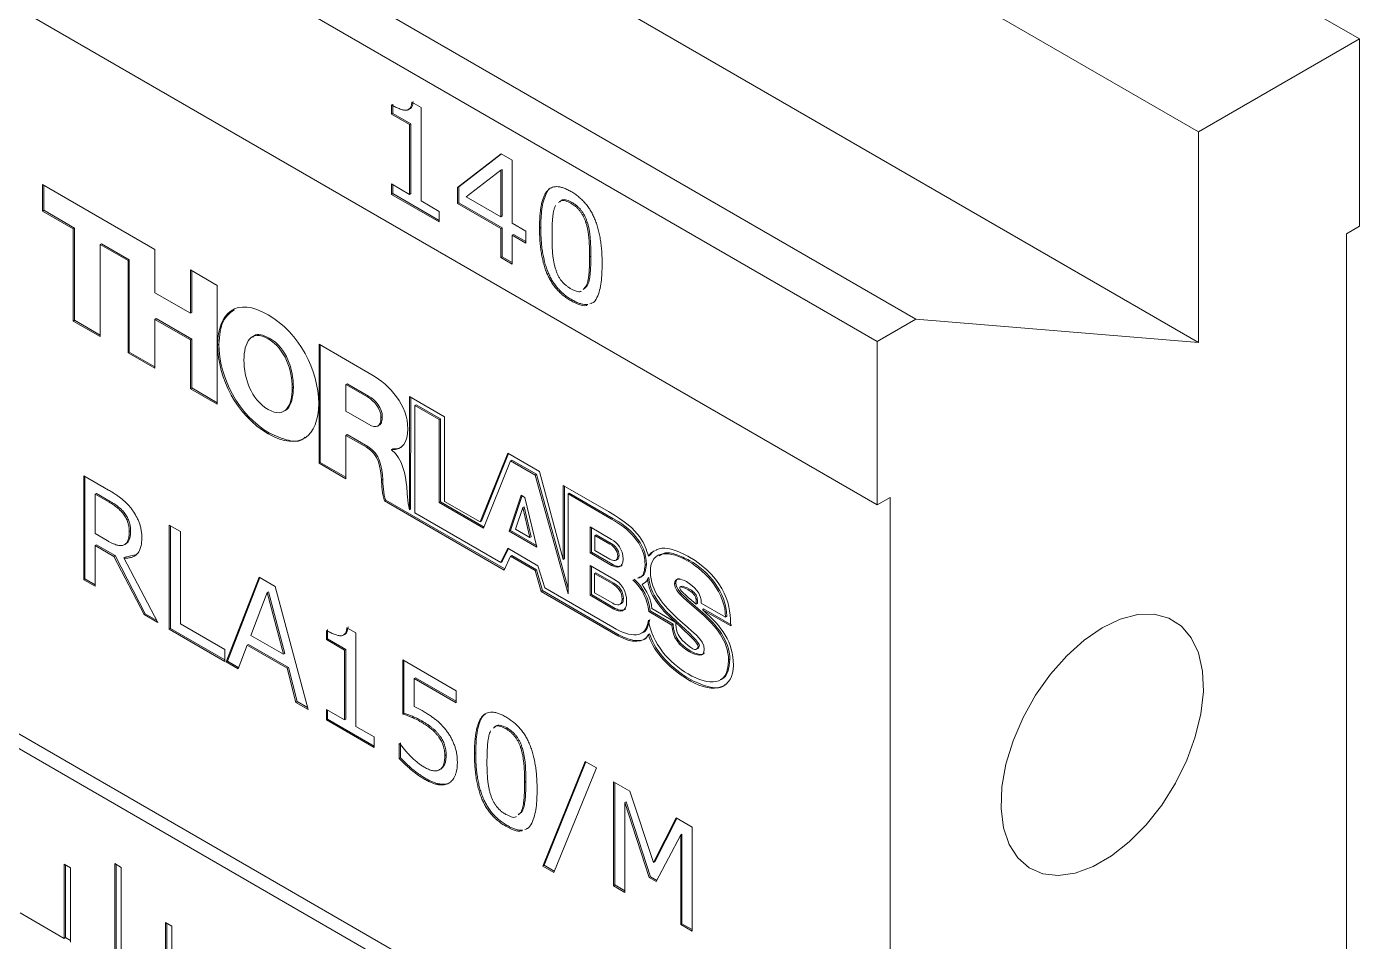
# Model space of a CAD drawing. Header units: millimetres. Extents: x 2 to 278, y 1 to 215.
# Drawn here: x 256.51 to 268.92, y 157.04 to 165.55 of the extents above; entities that cross this region are included whole.
import ezdxf

# ---------------------------------------------------------------- set-up
doc = ezdxf.new("R2010")
doc.units = ezdxf.units.MM

msp = doc.modelspace()

# ---------------------------------------------------------------- linework, layer by layer
at = {"color": 7, "linetype": 'Continuous', "lineweight": 0}
for p, q in [((198.208, 206.26), (268.919, 165.44)), ((196.711, 205.396), (267.422, 164.576)), ((194.077, 203.654), (264.788, 162.834)), ((193.718, 203.447), (264.429, 162.626)), ((196.711, 203.437), (267.422, 162.616)), ((193.718, 201.926), (264.429, 161.105)), ((193.718, 195.04), (264.429, 154.22)), ((193.838, 195.109), (264.548, 154.289)), ((267.422, 164.576), (268.919, 165.44)), ((268.919, 165.44), (268.919, 163.697)), ((259.916, 164.748), (259.916, 164.834)), ((260.094, 164.852), (260.18, 164.803)), ((259.904, 164.741), (259.904, 164.827)), ((259.904, 164.741), (259.916, 164.748)), ((260.073, 164.643), (259.904, 164.741)), ((260.085, 164.65), (259.916, 164.748)), ((260.18, 164.803), (260.18, 163.933)), ((260.073, 164.643), (260.085, 164.65)), ((260.073, 163.994), (260.073, 164.643)), ((260.085, 164.001), (260.085, 164.65)), ((267.422, 162.616), (267.422, 164.576)), ((260.519, 164.058), (260.927, 164.371)), ((260.531, 164.065), (260.928, 164.37)), ((260.927, 164.371), (261.028, 164.313)), ((260.922, 164.218), (260.601, 163.971)), ((260.934, 164.224), (260.922, 164.218)), ((260.922, 163.786), (260.922, 164.218)), ((260.934, 163.793), (260.934, 164.224)), ((261.028, 164.313), (261.028, 163.725)), ((256.654, 164.087), (257.702, 163.482)), ((256.654, 163.839), (256.654, 164.087)), ((259.904, 164.092), (260.073, 163.994)), ((259.904, 163.994), (259.904, 164.092)), ((256.666, 163.846), (256.666, 164.08)), ((259.904, 163.994), (259.916, 164.001)), ((260.349, 163.737), (259.904, 163.994)), ((259.916, 164.001), (259.916, 164.085)), ((260.349, 163.751), (259.916, 164.001)), ((260.073, 163.994), (260.085, 164.001)), ((260.519, 164.058), (260.531, 164.065)), ((260.519, 163.908), (260.519, 164.058)), ((260.531, 163.915), (260.531, 164.065)), ((260.601, 163.971), (260.922, 163.786)), ((256.666, 163.846), (256.654, 163.839)), ((256.941, 163.673), (256.654, 163.839)), ((256.953, 163.68), (256.666, 163.846)), ((260.18, 163.933), (260.349, 163.835)), ((260.519, 163.908), (260.531, 163.915)), ((260.922, 163.676), (260.519, 163.908)), ((260.934, 163.682), (260.531, 163.915)), ((261.587, 163.918), (261.575, 163.911)), ((260.349, 163.835), (260.349, 163.737)), ((260.934, 163.793), (260.922, 163.786)), ((261.028, 163.725), (261.156, 163.651)), ((261.728, 163.736), (261.716, 163.729)), ((256.953, 163.68), (256.941, 163.673)), ((256.941, 162.815), (256.941, 163.673)), ((256.953, 162.822), (256.953, 163.68)), ((260.922, 163.676), (260.934, 163.682)), ((260.922, 163.406), (260.922, 163.676)), ((260.934, 163.413), (260.934, 163.682)), ((261.028, 163.614), (261.04, 163.621)), ((261.028, 163.614), (261.028, 163.345)), ((261.156, 163.541), (261.028, 163.614)), ((261.156, 163.555), (261.04, 163.621)), ((261.156, 163.651), (261.156, 163.541)), ((261.283, 163.681), (261.295, 163.688)), ((268.919, 163.697), (268.799, 163.628)), ((268.799, 163.628), (268.799, 156.743)), ((257.203, 163.535), (257.191, 163.528)), ((257.191, 163.528), (257.191, 162.67)), ((257.451, 163.378), (257.191, 163.528)), ((257.463, 163.385), (257.203, 163.535)), ((257.702, 163.482), (257.702, 163.079)), ((257.463, 163.385), (257.451, 163.378)), ((257.451, 162.52), (257.451, 163.378)), ((257.463, 162.527), (257.463, 163.385)), ((260.922, 163.406), (260.934, 163.413)), ((261.028, 163.345), (260.922, 163.406)), ((261.028, 163.359), (260.934, 163.413)), ((261.762, 163.42), (261.75, 163.413)), ((258.032, 163.291), (258.282, 163.146)), ((258.032, 162.888), (258.032, 163.291)), ((258.044, 162.895), (258.044, 163.284)), ((258.282, 163.146), (258.282, 162.04)), ((261.689, 163.11), (261.716, 163.136)), ((261.701, 163.117), (261.728, 163.143)), ((261.728, 163.143), (261.716, 163.136)), ((257.702, 163.079), (258.032, 162.888)), ((261.575, 163.005), (261.587, 163.012)), ((261.787, 162.989), (261.765, 162.981)), ((258.044, 162.895), (258.032, 162.888)), ((256.953, 162.822), (256.941, 162.815)), ((257.191, 162.67), (256.941, 162.815)), ((257.191, 162.684), (256.953, 162.822)), ((257.714, 162.838), (257.702, 162.831)), ((257.702, 162.831), (257.702, 162.375)), ((258.032, 162.64), (257.702, 162.831)), ((258.044, 162.647), (257.714, 162.838)), ((264.429, 162.626), (264.788, 162.834)), ((264.788, 162.834), (267.422, 162.616)), ((258.044, 162.647), (258.032, 162.64)), ((258.032, 162.185), (258.032, 162.64)), ((258.044, 162.192), (258.044, 162.647)), ((258.296, 162.6), (258.284, 162.594)), ((258.767, 162.657), (258.755, 162.65)), ((259.23, 162.599), (259.721, 162.316)), ((259.23, 161.493), (259.23, 162.599)), ((264.429, 161.105), (264.429, 162.626)), ((257.463, 162.527), (257.451, 162.52)), ((257.702, 162.375), (257.451, 162.52)), ((257.702, 162.389), (257.463, 162.527)), ((259.242, 161.5), (259.242, 162.592)), ((259.493, 162.232), (259.481, 162.225)), ((259.481, 162.225), (259.481, 161.975)), ((259.68, 162.11), (259.481, 162.225)), ((259.692, 162.117), (259.493, 162.232)), ((258.044, 162.192), (258.032, 162.185)), ((258.282, 162.04), (258.032, 162.185)), ((258.282, 162.054), (258.044, 162.192)), ((258.991, 162.199), (258.979, 162.192)), ((259.692, 162.117), (259.68, 162.11)), ((260.072, 162.113), (260.071, 161.059)), ((260.397, 161.925), (260.072, 162.113)), ((260.084, 162.106), (260.083, 161.066)), ((260.134, 162.036), (260.122, 162.029)), ((260.122, 161.031), (260.122, 162.029)), ((260.122, 162.029), (260.348, 161.899)), ((260.134, 162.036), (260.36, 161.906)), ((259.481, 161.975), (259.691, 161.854)), ((259.819, 161.924), (259.807, 161.917)), ((260.36, 161.906), (260.348, 161.899)), ((260.348, 161.899), (260.348, 161.127)), ((260.36, 161.906), (260.36, 161.134)), ((260.397, 161.137), (260.397, 161.925)), ((258.768, 161.773), (258.757, 161.766)), ((259.493, 161.758), (259.481, 161.751)), ((259.481, 161.751), (259.481, 161.348)), ((259.671, 161.642), (259.481, 161.751)), ((259.683, 161.648), (259.493, 161.758)), ((259.683, 161.648), (259.671, 161.642)), ((259.918, 161.627), (259.906, 161.62)), ((259.906, 161.62), (259.906, 161.617)), ((259.242, 161.5), (259.23, 161.493)), ((259.481, 161.348), (259.23, 161.493)), ((259.481, 161.362), (259.242, 161.5)), ((260.987, 161.585), (260.73, 160.945)), ((260.995, 161.581), (260.742, 160.952)), ((260.763, 160.887), (261.014, 161.514)), ((261.283, 161.414), (260.987, 161.585)), ((261.026, 161.521), (261.014, 161.514)), ((261.014, 161.514), (261.244, 161.382)), ((261.026, 161.521), (261.256, 161.389)), ((257.038, 161.376), (257.27, 161.242)), ((257.038, 160.408), (257.038, 161.376)), ((257.05, 160.415), (257.05, 161.369)), ((261.256, 161.389), (261.244, 161.382)), ((261.244, 161.382), (261.549, 160.275)), ((261.256, 161.389), (261.549, 160.325)), ((261.504, 160.597), (261.283, 161.414)), ((259.823, 161.341), (259.811, 161.334)), ((261.927, 161.042), (261.504, 161.286)), ((261.504, 161.286), (261.504, 160.597)), ((261.516, 161.28), (261.516, 160.604)), ((257.157, 161.211), (257.145, 161.204)), ((257.145, 161.204), (257.145, 160.837)), ((257.274, 161.129), (257.145, 161.204)), ((257.286, 161.136), (257.157, 161.211)), ((257.286, 161.136), (257.274, 161.129)), ((259.851, 161.148), (259.839, 161.142)), ((260.955, 160.497), (259.839, 161.142)), ((260.96, 160.508), (259.851, 161.148)), ((260.36, 161.134), (260.348, 161.127)), ((260.348, 161.127), (260.763, 160.887)), ((260.36, 161.134), (260.767, 160.898)), ((260.73, 160.945), (260.397, 161.137)), ((261.113, 161.194), (261, 160.86)), ((261.121, 161.19), (261.012, 160.867)), ((261.113, 161.194), (261.148, 161.174)), ((261.148, 161.174), (261.258, 160.711)), ((261.561, 161.213), (261.549, 161.206)), ((261.549, 160.275), (261.549, 161.206)), ((261.549, 161.206), (261.954, 160.972)), ((261.561, 161.213), (261.966, 160.979)), ((264.548, 161.174), (264.429, 161.105)), ((264.548, 154.289), (264.548, 161.174)), ((257.421, 161.024), (257.409, 161.017)), ((260.083, 161.066), (260.071, 161.059)), ((260.922, 160.569), (260.122, 161.031)), ((261.128, 161.08), (261.061, 160.878)), ((261.14, 161.087), (261.128, 161.08)), ((261.194, 160.802), (261.128, 161.08)), ((261.206, 160.808), (261.14, 161.087)), ((257.475, 160.864), (257.463, 160.857)), ((257.834, 160.916), (257.94, 160.855)), ((257.834, 159.948), (257.834, 160.916)), ((257.846, 159.955), (257.846, 160.909)), ((260.742, 160.952), (260.73, 160.945)), ((261.012, 160.867), (261, 160.86)), ((261.258, 160.711), (261, 160.86)), ((261.254, 160.727), (261.012, 160.867)), ((261.061, 160.878), (261.194, 160.802)), ((261.754, 160.899), (261.955, 160.783)), ((261.754, 160.657), (261.754, 160.899)), ((261.766, 160.664), (261.766, 160.892)), ((261.966, 160.979), (261.954, 160.972)), ((257.145, 160.837), (257.256, 160.772)), ((257.426, 160.739), (257.414, 160.732)), ((257.94, 160.855), (257.94, 159.997)), ((261.206, 160.808), (261.194, 160.802)), ((261.81, 160.827), (261.798, 160.82)), ((261.798, 160.82), (261.798, 160.681)), ((261.939, 160.74), (261.798, 160.82)), ((261.95, 160.746), (261.81, 160.827)), ((261.95, 160.746), (261.939, 160.74)), ((257.157, 160.733), (257.145, 160.726)), ((257.145, 160.726), (257.145, 160.347)), ((257.32, 160.625), (257.145, 160.726)), ((257.332, 160.632), (257.157, 160.733)), ((257.332, 160.632), (257.32, 160.625)), ((257.6, 160.083), (257.32, 160.625)), ((257.612, 160.09), (257.332, 160.632)), ((257.424, 160.617), (257.412, 160.611)), ((257.518, 160.64), (257.424, 160.617)), ((260.988, 160.7), (260.922, 160.569)), ((260.995, 160.696), (260.934, 160.576)), ((260.955, 160.497), (261.012, 160.627)), ((261.268, 160.538), (260.988, 160.7)), ((261.024, 160.634), (261.012, 160.627)), ((261.012, 160.627), (261.244, 160.493)), ((261.024, 160.634), (261.256, 160.5)), ((261.766, 160.664), (261.754, 160.657)), ((261.955, 160.541), (261.754, 160.657)), ((261.967, 160.548), (261.766, 160.664)), ((261.798, 160.681), (261.939, 160.6)), ((262.024, 160.634), (262.012, 160.627)), ((262.311, 160.635), (262.299, 160.628)), ((262.395, 160.639), (262.38, 160.63)), ((257.412, 160.611), (257.728, 160.01)), ((260.934, 160.576), (260.922, 160.569)), ((261.256, 160.5), (261.244, 160.493)), ((261.244, 160.493), (261.299, 160.299)), ((261.256, 160.5), (261.311, 160.306)), ((261.332, 160.331), (261.268, 160.538)), ((261.516, 160.604), (261.504, 160.597)), ((261.754, 160.541), (261.977, 160.413)), ((261.754, 160.541), (261.754, 160.263)), ((261.766, 160.535), (261.766, 160.27)), ((261.967, 160.548), (261.955, 160.541)), ((261.996, 160.59), (262.011, 160.598)), ((262.279, 160.549), (262.267, 160.542)), ((262.681, 160.587), (262.669, 160.58)), ((257.05, 160.415), (257.038, 160.408)), ((257.145, 160.347), (257.038, 160.408)), ((257.145, 160.36), (257.05, 160.415)), ((258.365, 159.642), (258.672, 160.433)), ((258.377, 159.649), (258.679, 160.428)), ((258.672, 160.433), (258.821, 160.346)), ((261.809, 160.472), (261.797, 160.465)), ((261.797, 160.465), (261.797, 160.286)), ((261.965, 160.368), (261.797, 160.465)), ((261.977, 160.375), (261.809, 160.472)), ((261.977, 160.375), (261.965, 160.368)), ((262.303, 160.427), (262.291, 160.42)), ((262.554, 160.375), (262.542, 160.368)), ((258.747, 160.288), (258.595, 159.889)), ((258.759, 160.295), (258.747, 160.288)), ((258.898, 159.714), (258.747, 160.288)), ((258.91, 159.721), (258.759, 160.295)), ((258.821, 160.346), (259.129, 159.201)), ((261.311, 160.306), (261.299, 160.299)), ((261.299, 160.299), (262.014, 159.886)), ((261.311, 160.306), (262.026, 159.893)), ((261.965, 159.966), (261.332, 160.331)), ((261.766, 160.27), (261.754, 160.263)), ((261.977, 160.134), (261.754, 160.263)), ((261.989, 160.141), (261.766, 160.27)), ((261.797, 160.286), (261.965, 160.189)), ((262.606, 160.348), (262.591, 160.34)), ((262.68, 160.321), (262.668, 160.314)), ((261.989, 160.141), (261.977, 160.134)), ((262.065, 160.234), (262.053, 160.227)), ((262.313, 160.118), (262.301, 160.111)), ((262.313, 160.118), (262.528, 159.993)), ((262.548, 160.014), (262.33, 160.14)), ((262.753, 160.229), (262.741, 160.222)), ((262.755, 160.186), (262.743, 160.179)), ((263.016, 160.059), (262.79, 160.189)), ((262.812, 160.136), (262.8, 160.129)), ((262.8, 160.129), (263.064, 159.978)), ((262.812, 160.136), (263.076, 159.985)), ((257.612, 160.09), (257.6, 160.083)), ((257.728, 160.01), (257.6, 160.083)), ((257.718, 160.029), (257.612, 160.09)), ((257.94, 159.997), (258.354, 159.759)), ((262.301, 160.111), (262.516, 159.986)), ((262.518, 160.059), (262.506, 160.053)), ((262.528, 159.993), (262.516, 159.986)), ((262.56, 160.021), (262.548, 160.014)), ((262.566, 160.016), (262.554, 160.009)), ((262.805, 160.099), (262.793, 160.092)), ((263.028, 160.066), (263.016, 160.059)), ((257.846, 159.955), (257.834, 159.948)), ((258.354, 159.648), (257.834, 159.948)), ((258.354, 159.662), (257.846, 159.955)), ((258.595, 159.889), (258.898, 159.714)), ((259.298, 159.851), (259.298, 159.936)), ((259.31, 159.857), (259.31, 159.943)), ((259.488, 159.961), (259.574, 159.912)), ((259.574, 159.912), (259.574, 159.042)), ((262.026, 159.893), (262.014, 159.886)), ((262.309, 159.905), (262.297, 159.898)), ((258.354, 159.759), (258.354, 159.648)), ((258.56, 159.799), (258.478, 159.577)), ((258.572, 159.806), (258.56, 159.799)), ((258.933, 159.584), (258.56, 159.799)), ((258.945, 159.591), (258.572, 159.806)), ((259.31, 159.857), (259.298, 159.851)), ((259.468, 159.753), (259.298, 159.851)), ((259.48, 159.759), (259.31, 159.857)), ((259.48, 159.759), (259.468, 159.753)), ((259.468, 159.103), (259.468, 159.753)), ((259.48, 159.11), (259.48, 159.759)), ((262.692, 159.744), (262.68, 159.737)), ((262.745, 159.761), (262.76, 159.769)), ((262.773, 159.793), (262.761, 159.786)), ((258.377, 159.649), (258.365, 159.642)), ((258.478, 159.577), (258.365, 159.642)), ((258.482, 159.588), (258.377, 159.649)), ((258.91, 159.721), (258.898, 159.714)), ((260.009, 159.661), (260.508, 159.373)), ((260.009, 159.158), (260.009, 159.661)), ((260.021, 159.165), (260.021, 159.654)), ((263.056, 159.667), (263.044, 159.66)), ((258.945, 159.591), (258.933, 159.584)), ((259.015, 159.266), (258.933, 159.584)), ((259.027, 159.273), (258.945, 159.591)), ((260.127, 159.496), (260.115, 159.489)), ((260.508, 159.276), (260.127, 159.496)), ((260.115, 159.489), (260.115, 159.227)), ((260.508, 159.263), (260.115, 159.489)), ((260.508, 159.373), (260.508, 159.263)), ((262.696, 159.475), (262.684, 159.468)), ((259.027, 159.273), (259.015, 159.266)), ((259.129, 159.201), (259.015, 159.266)), ((259.124, 159.218), (259.027, 159.273)), ((259.298, 159.201), (259.468, 159.103)), ((259.298, 159.103), (259.298, 159.201)), ((259.31, 159.11), (259.31, 159.194)), ((260.021, 159.165), (260.009, 159.158)), ((259.31, 159.11), (259.298, 159.103)), ((259.744, 158.846), (259.298, 159.103)), ((259.744, 158.86), (259.31, 159.11)), ((259.48, 159.11), (259.468, 159.103)), ((259.574, 159.042), (259.744, 158.944)), ((260.194, 159.09), (260.182, 159.083)), ((260.981, 159.028), (260.969, 159.021)), ((259.744, 158.944), (259.744, 158.846)), ((259.977, 158.883), (259.985, 158.878)), ((259.977, 158.744), (259.977, 158.883)), ((259.989, 158.751), (259.989, 158.89)), ((260.358, 158.95), (260.346, 158.943)), ((259.989, 158.751), (259.977, 158.744)), ((260.414, 158.777), (260.402, 158.77)), ((260.69, 158.797), (260.678, 158.79)), ((261.122, 158.845), (261.11, 158.838)), ((260.364, 158.646), (260.352, 158.64)), ((261.314, 157.743), (261.709, 158.716)), ((261.326, 157.75), (261.716, 158.712)), ((261.813, 158.656), (261.416, 157.684)), ((261.709, 158.716), (261.813, 158.656)), ((260.227, 158.556), (260.215, 158.55)), ((261.156, 158.529), (261.144, 158.522)), ((261.972, 158.528), (262.125, 158.439)), ((261.972, 157.56), (261.972, 158.528)), ((261.984, 157.567), (261.984, 158.521)), ((262.125, 158.439), (262.344, 157.776)), ((262.09, 158.34), (262.078, 158.333)), ((262.078, 158.333), (262.078, 157.498)), ((262.305, 157.637), (262.078, 158.333)), ((262.317, 157.644), (262.09, 158.34)), ((261.084, 158.219), (261.111, 158.245)), ((261.095, 158.226), (261.123, 158.252)), ((261.123, 158.252), (261.111, 158.245)), ((262.344, 157.776), (262.555, 158.191)), ((262.356, 157.783), (262.562, 158.187)), ((262.555, 158.191), (262.704, 158.105)), ((260.981, 158.121), (260.969, 158.114)), ((261.182, 158.099), (261.159, 158.09)), ((262.598, 158.033), (262.37, 157.6)), ((262.61, 158.04), (262.598, 158.033)), ((262.598, 157.198), (262.598, 158.033)), ((262.61, 157.205), (262.61, 158.04)), ((262.704, 158.105), (262.704, 157.137)), ((256.856, 157.761), (256.916, 157.727)), ((256.856, 157.07), (256.856, 157.761)), ((257.328, 157.766), (257.388, 157.731)), ((257.328, 156.798), (257.328, 157.766)), ((257.34, 156.805), (257.34, 157.759)), ((262.356, 157.783), (262.344, 157.776)), ((256.868, 157.077), (256.868, 157.754)), ((256.916, 157.036), (256.916, 157.727)), ((257.388, 156.763), (257.388, 157.731)), ((261.326, 157.75), (261.314, 157.743)), ((261.416, 157.684), (261.314, 157.743)), ((261.421, 157.696), (261.326, 157.75)), ((262.317, 157.644), (262.305, 157.637)), ((262.37, 157.6), (262.305, 157.637)), ((262.375, 157.61), (262.317, 157.644)), ((261.984, 157.567), (261.972, 157.56)), ((262.078, 157.498), (261.972, 157.56)), ((262.078, 157.512), (261.984, 157.567)), ((256.445, 157.308), (256.856, 157.07)), ((257.799, 157.217), (257.859, 157.183)), ((257.799, 156.526), (257.799, 157.217)), ((257.811, 156.533), (257.811, 157.21)), ((257.859, 156.491), (257.859, 157.183)), ((262.61, 157.205), (262.598, 157.198)), ((262.704, 157.137), (262.598, 157.198)), ((262.704, 157.151), (262.61, 157.205)), ((256.868, 157.077), (256.856, 157.07)), ((256.868, 157.077), (256.916, 157.049))]:
    msp.add_line(p, q, dxfattribs=at)
at = {"color": 7, "linetype": 'Continuous', "lineweight": 0, "flags": 128}
msp.add_lwpolyline([(266.524, 159.961), (266.356, 159.846), (266.193, 159.7), (266.041, 159.528), (265.904, 159.334), (265.787, 159.125), (265.694, 158.909), (265.627, 158.691), (265.59, 158.479), (265.582, 158.279), (265.605, 158.099), (265.657, 157.944), (265.737, 157.818), (265.843, 157.726), (265.97, 157.671), (266.115, 157.655), (266.273, 157.678), (266.44, 157.739), (266.609, 157.837), (266.775, 157.967), (266.933, 158.127), (267.078, 158.311), (267.206, 158.513), (267.311, 158.727), (267.391, 158.945), (267.443, 159.16), (267.466, 159.367), (267.458, 159.558), (267.421, 159.726), (267.354, 159.867), (267.261, 159.976), (267.144, 160.05), (267.008, 160.086), (266.855, 160.083), (266.692, 160.04), (266.524, 159.961)], dxfattribs=at)
at = {"color": 7, "linetype": 'Continuous', "lineweight": 0}
for points, knots in [([(260.038, 164.777), (260.042, 164.777), (260.049, 164.778), (260.06, 164.781), (260.069, 164.787), (260.077, 164.794), (260.084, 164.805), (260.089, 164.818), (260.092, 164.833), (260.093, 164.846), (260.094, 164.852)], [0, 0, 0, 0, 0.122569, 0.240706, 0.354017, 0.468353, 0.585293, 0.709986, 0.849029, 1, 1, 1, 1]), ([(260.065, 164.788), (260.068, 164.788), (260.081, 164.791), (260.1, 164.811), (260.104, 164.841), (260.106, 164.859)], [0, 0, 0, 0, 0.139714, 0.474705, 1, 1, 1, 1]), ([(259.904, 164.827), (259.916, 164.821), (259.94, 164.807), (259.971, 164.794), (259.995, 164.785), (260.012, 164.779), (260.026, 164.777), (260.034, 164.777), (260.038, 164.777)], [0, 0, 0, 0, 0.262083, 0.542825, 0.680749, 0.801602, 0.907794, 1, 1, 1, 1]), ([(261.283, 163.681), (261.283, 163.702), (261.284, 163.742), (261.287, 163.799), (261.292, 163.851), (261.3, 163.897), (261.31, 163.937), (261.322, 163.972), (261.336, 164.001), (261.353, 164.025), (261.372, 164.044), (261.393, 164.057), (261.418, 164.064), (261.444, 164.067), (261.473, 164.064), (261.505, 164.055), (261.539, 164.041), (261.563, 164.028), (261.575, 164.022)], [0, 0, 0, 0, 0.090625, 0.17535, 0.254088, 0.327393, 0.395789, 0.459102, 0.517906, 0.573174, 0.625499, 0.676328, 0.726617, 0.777206, 0.828961, 0.882801, 0.939626, 1, 1, 1, 1]), ([(261.295, 163.688), (261.296, 163.746), (261.299, 163.86), (261.332, 163.98), (261.366, 164.043), (261.386, 164.051), (261.387, 164.051)], [0, 0, 0, 0, 0.396443, 0.791858, 0.989729, 1, 1, 1, 1]), ([(261.575, 164.022), (261.587, 164.014), (261.611, 164), (261.645, 163.974), (261.677, 163.946), (261.706, 163.915), (261.733, 163.882), (261.757, 163.846), (261.779, 163.808), (261.797, 163.767), (261.814, 163.724), (261.828, 163.677), (261.84, 163.629), (261.85, 163.577), (261.857, 163.523), (261.863, 163.466), (261.866, 163.406), (261.866, 163.366), (261.867, 163.345)], [0, 0, 0, 0, 0.061032, 0.118504, 0.173116, 0.225322, 0.276001, 0.32667, 0.377985, 0.430681, 0.486391, 0.54544, 0.608778, 0.67676, 0.749332, 0.827388, 0.910869, 1, 1, 1, 1]), ([(261.433, 163.891), (261.43, 163.884), (261.423, 163.87), (261.416, 163.844), (261.41, 163.814), (261.406, 163.779), (261.403, 163.742), (261.401, 163.701), (261.4, 163.658), (261.4, 163.629), (261.4, 163.614)], [0, 0, 0, 0, 0.092932, 0.195517, 0.308519, 0.432509, 0.565434, 0.704477, 0.849094, 1, 1, 1, 1]), ([(261.575, 163.911), (261.558, 163.92), (261.525, 163.936), (261.482, 163.942), (261.467, 163.924), (261.461, 163.917)], [0, 0, 0, 0, 0.378927, 0.756845, 1, 1, 1, 1]), ([(261.587, 163.918), (261.57, 163.927), (261.537, 163.943), (261.494, 163.949), (261.479, 163.931), (261.473, 163.924)], [0, 0, 0, 0, 0.378927, 0.756845, 1, 1, 1, 1]), ([(261.716, 163.729), (261.712, 163.739), (261.706, 163.758), (261.693, 163.786), (261.678, 163.812), (261.662, 163.836), (261.644, 163.858), (261.623, 163.878), (261.6, 163.896), (261.583, 163.906), (261.575, 163.911)], [0, 0, 0, 0, 0.130246, 0.252579, 0.370446, 0.485239, 0.600835, 0.723405, 0.855628, 1, 1, 1, 1]), ([(261.728, 163.736), (261.724, 163.746), (261.718, 163.765), (261.705, 163.793), (261.69, 163.819), (261.674, 163.843), (261.656, 163.865), (261.635, 163.885), (261.612, 163.903), (261.595, 163.913), (261.587, 163.918)], [0, 0, 0, 0, 0.130246, 0.252579, 0.370446, 0.485239, 0.600835, 0.723405, 0.855628, 1, 1, 1, 1]), ([(261.75, 163.413), (261.75, 163.429), (261.75, 163.46), (261.748, 163.505), (261.746, 163.548), (261.743, 163.588), (261.739, 163.626), (261.733, 163.662), (261.726, 163.696), (261.719, 163.718), (261.716, 163.729)], [0, 0, 0, 0, 0.1596511, 0.3085656, 0.4461934, 0.5739691, 0.6921584, 0.8020565, 0.9040987, 1, 1, 1, 1]), ([(261.762, 163.42), (261.762, 163.436), (261.761, 163.467), (261.76, 163.512), (261.758, 163.555), (261.755, 163.595), (261.751, 163.633), (261.745, 163.669), (261.738, 163.703), (261.731, 163.725), (261.728, 163.736)], [0, 0, 0, 0, 0.1596511, 0.3085656, 0.4461934, 0.5739691, 0.6921584, 0.8020565, 0.9040987, 1, 1, 1, 1]), ([(261.575, 163.005), (261.563, 163.012), (261.539, 163.027), (261.504, 163.053), (261.473, 163.08), (261.443, 163.111), (261.417, 163.144), (261.393, 163.18), (261.371, 163.218), (261.352, 163.258), (261.336, 163.301), (261.321, 163.347), (261.31, 163.396), (261.3, 163.447), (261.292, 163.502), (261.287, 163.559), (261.284, 163.62), (261.283, 163.66), (261.283, 163.681)], [0, 0, 0, 0, 0.060973, 0.118388, 0.172874, 0.22467, 0.275401, 0.32568, 0.376549, 0.428972, 0.484148, 0.542887, 0.606162, 0.674011, 0.747103, 0.82563, 0.909854, 1, 1, 1, 1]), ([(261.587, 163.012), (261.574, 163.019), (261.551, 163.034), (261.516, 163.059), (261.485, 163.087), (261.455, 163.118), (261.429, 163.151), (261.404, 163.187), (261.383, 163.225), (261.364, 163.265), (261.348, 163.308), (261.333, 163.354), (261.322, 163.403), (261.312, 163.454), (261.304, 163.509), (261.299, 163.566), (261.296, 163.626), (261.295, 163.667), (261.295, 163.688)], [0, 0, 0, 0, 0.060973, 0.118388, 0.172874, 0.22467, 0.275401, 0.32568, 0.376549, 0.428972, 0.484148, 0.542887, 0.606162, 0.674011, 0.747103, 0.82563, 0.909854, 1, 1, 1, 1]), ([(261.4, 163.614), (261.4, 163.597), (261.4, 163.566), (261.401, 163.521), (261.403, 163.479), (261.405, 163.441), (261.409, 163.405), (261.415, 163.37), (261.422, 163.336), (261.429, 163.313), (261.432, 163.302)], [0, 0, 0, 0, 0.164101, 0.31475, 0.45075, 0.57345, 0.686482, 0.794892, 0.899373, 1, 1, 1, 1]), ([(261.716, 163.136), (261.719, 163.143), (261.726, 163.158), (261.733, 163.184), (261.739, 163.213), (261.743, 163.246), (261.746, 163.282), (261.748, 163.322), (261.75, 163.366), (261.75, 163.397), (261.75, 163.413)], [0, 0, 0, 0, 0.097892, 0.201849, 0.31108, 0.427473, 0.552815, 0.689917, 0.838949, 1, 1, 1, 1]), ([(261.728, 163.143), (261.731, 163.15), (261.738, 163.165), (261.745, 163.191), (261.751, 163.22), (261.755, 163.253), (261.758, 163.289), (261.76, 163.329), (261.761, 163.373), (261.762, 163.404), (261.762, 163.42)], [0, 0, 0, 0, 0.097892, 0.201849, 0.31108, 0.427473, 0.552815, 0.689917, 0.838949, 1, 1, 1, 1]), ([(261.867, 163.345), (261.865, 163.288), (261.863, 163.174), (261.832, 163.05), (261.79, 162.985), (261.761, 162.977), (261.753, 162.974)], [0, 0, 0, 0, 0.369511, 0.738082, 0.922494, 1, 1, 1, 1]), ([(261.432, 163.302), (261.435, 163.292), (261.442, 163.273), (261.454, 163.244), (261.468, 163.218), (261.484, 163.193), (261.503, 163.171), (261.525, 163.15), (261.549, 163.131), (261.566, 163.121), (261.575, 163.115)], [0, 0, 0, 0, 0.127933, 0.248979, 0.364498, 0.478623, 0.594752, 0.717986, 0.852152, 1, 1, 1, 1]), ([(261.575, 163.115), (261.591, 163.107), (261.623, 163.092), (261.66, 163.082), (261.671, 163.093), (261.672, 163.094)], [0, 0, 0, 0, 0.48201, 0.962763, 1, 1, 1, 1]), ([(261.728, 162.964), (261.725, 162.963), (261.685, 162.946), (261.628, 162.977), (261.575, 163.005)], [0, 0, 0, 0, 0.06744, 1, 1, 1, 1]), ([(261.732, 162.968), (261.727, 162.968), (261.713, 162.967), (261.688, 162.97), (261.656, 162.979), (261.622, 162.992), (261.599, 163.005), (261.587, 163.012)], [0.75, 0.75, 0.75, 0.75, 0.7778855, 0.8296186, 0.8834366, 0.9399256, 1, 1, 1, 1]), ([(258.296, 162.6), (258.303, 162.68), (258.316, 162.824), (258.4, 162.889), (258.438, 162.919)], [0, 0, 0, 0, 0.5536317, 1, 1, 1, 1]), ([(258.767, 162.657), (258.74, 162.67), (258.689, 162.693), (258.635, 162.69), (258.617, 162.671), (258.613, 162.666)], [0, 0, 0, 0, 0.467551, 0.879855, 1, 1, 1, 1]), ([(258.902, 161.978), (258.904, 161.978), (258.927, 161.981), (258.956, 162.022), (258.986, 162.096), (258.989, 162.164), (258.991, 162.199)], [0, 0, 0, 0, 0.030103, 0.3038, 0.643479, 1, 1, 1, 1]), ([(259.778, 161.842), (259.784, 161.844), (259.801, 161.849), (259.816, 161.878), (259.818, 161.908), (259.819, 161.924)], [0, 0, 0, 0, 0.223063, 0.582366, 1, 1, 1, 1]), ([(259.098, 161.735), (259.093, 161.729), (259.058, 161.69), (258.939, 161.695), (258.827, 161.746), (258.768, 161.773)], [0, 0, 0, 0, 0.074248, 0.510534, 1, 1, 1, 1]), ([(260.005, 161.649), (259.996, 161.643), (259.973, 161.624), (259.939, 161.626), (259.918, 161.627)], [0, 0, 0, 0, 0.36767, 1, 1, 1, 1]), ([(257.27, 161.242), (257.282, 161.235), (257.305, 161.222), (257.337, 161.201), (257.367, 161.18), (257.394, 161.16), (257.419, 161.138), (257.442, 161.116), (257.464, 161.092), (257.477, 161.074), (257.484, 161.066)], [0, 0, 0, 0, 0.161062, 0.308905, 0.442364, 0.563214, 0.676045, 0.785679, 0.893472, 1, 1, 1, 1]), ([(257.409, 161.017), (257.405, 161.023), (257.396, 161.034), (257.382, 161.049), (257.368, 161.064), (257.352, 161.078), (257.334, 161.091), (257.316, 161.104), (257.295, 161.117), (257.282, 161.125), (257.274, 161.129)], [0, 0, 0, 0, 0.105424, 0.212675, 0.325637, 0.443067, 0.566952, 0.701804, 0.84571, 1, 1, 1, 1]), ([(257.421, 161.024), (257.417, 161.03), (257.408, 161.041), (257.394, 161.056), (257.38, 161.071), (257.363, 161.084), (257.346, 161.098), (257.328, 161.111), (257.307, 161.124), (257.294, 161.132), (257.286, 161.136)], [0, 0, 0, 0, 0.105424, 0.212675, 0.325637, 0.443067, 0.566952, 0.701804, 0.84571, 1, 1, 1, 1]), ([(257.463, 160.857), (257.463, 160.864), (257.462, 160.878), (257.46, 160.898), (257.456, 160.919), (257.451, 160.939), (257.443, 160.959), (257.434, 160.979), (257.422, 160.999), (257.413, 161.011), (257.409, 161.017)], [0, 0, 0, 0, 0.135675, 0.264775, 0.388812, 0.508973, 0.626827, 0.746498, 0.870357, 1, 1, 1, 1]), ([(257.475, 160.864), (257.475, 160.871), (257.474, 160.885), (257.472, 160.905), (257.468, 160.926), (257.463, 160.946), (257.455, 160.966), (257.446, 160.986), (257.434, 161.006), (257.425, 161.018), (257.421, 161.024)], [0, 0, 0, 0, 0.135675, 0.264775, 0.388812, 0.508973, 0.626827, 0.746498, 0.870357, 1, 1, 1, 1]), ([(257.484, 161.066), (257.491, 161.056), (257.506, 161.036), (257.524, 161.005), (257.541, 160.974), (257.555, 160.941), (257.566, 160.907), (257.574, 160.872), (257.579, 160.835), (257.579, 160.81), (257.58, 160.798)], [0, 0, 0, 0, 0.1204675, 0.237916, 0.3534534, 0.4689708, 0.5878323, 0.7148038, 0.8513687, 1, 1, 1, 1]), ([(257.426, 160.739), (257.43, 160.741), (257.438, 160.746), (257.448, 160.756), (257.456, 160.767), (257.463, 160.781), (257.468, 160.797), (257.472, 160.816), (257.474, 160.839), (257.475, 160.856), (257.475, 160.864)], [0, 0, 0, 0, 0.117026, 0.229435, 0.342731, 0.454797, 0.572692, 0.702252, 0.844657, 1, 1, 1, 1]), ([(257.256, 160.772), (257.265, 160.767), (257.281, 160.758), (257.305, 160.746), (257.327, 160.737), (257.347, 160.73), (257.366, 160.726), (257.384, 160.724), (257.4, 160.726), (257.409, 160.73), (257.414, 160.732)], [0, 0, 0, 0, 0.151346, 0.293098, 0.424835, 0.548951, 0.66564, 0.778996, 0.88958, 1, 1, 1, 1]), ([(257.58, 160.798), (257.579, 160.789), (257.579, 160.772), (257.577, 160.749), (257.574, 160.727), (257.569, 160.707), (257.562, 160.689), (257.555, 160.673), (257.546, 160.659), (257.535, 160.647), (257.523, 160.636), (257.511, 160.627), (257.497, 160.62), (257.482, 160.615), (257.466, 160.611), (257.449, 160.609), (257.431, 160.609), (257.418, 160.61), (257.412, 160.611)], [0, 0, 0, 0, 0.070379, 0.137941, 0.203477, 0.266796, 0.32892, 0.389612, 0.44954, 0.509376, 0.56879, 0.628555, 0.687908, 0.748294, 0.809298, 0.871499, 0.934655, 1, 1, 1, 1]), ([(257.414, 160.732), (257.418, 160.734), (257.426, 160.739), (257.436, 160.749), (257.444, 160.76), (257.451, 160.774), (257.456, 160.79), (257.46, 160.809), (257.462, 160.832), (257.463, 160.849), (257.463, 160.857)], [0, 0, 0, 0, 0.117026, 0.229435, 0.342731, 0.454797, 0.572692, 0.702252, 0.844657, 1, 1, 1, 1]), ([(262.009, 160.598), (262.011, 160.599), (262.017, 160.602), (262.023, 160.614), (262.024, 160.627), (262.024, 160.634)], [0, 0, 0, 0, 0.2037907, 0.577165, 1, 1, 1, 1]), ([(262.341, 160.669), (262.34, 160.669), (262.322, 160.661), (262.31, 160.644), (262.299, 160.628)], [0, 0, 0, 0, 0.0789269, 1, 1, 1, 1]), ([(262.353, 160.676), (262.352, 160.676), (262.334, 160.668), (262.322, 160.651), (262.311, 160.635)], [0, 0, 0, 0, 0.0789269, 1, 1, 1, 1]), ([(262.666, 160.627), (262.613, 160.653), (262.518, 160.699), (262.415, 160.706), (262.374, 160.685), (262.363, 160.679)], [0, 0, 0, 0, 0.4833141, 0.8609934, 1, 1, 1, 1]), ([(262.399, 160.629), (262.413, 160.639), (262.455, 160.668), (262.558, 160.647), (262.64, 160.607), (262.681, 160.587)], [0, 0, 0, 0, 0.203054, 0.598457, 1, 1, 1, 1]), ([(262.054, 160.546), (262.053, 160.545), (262.048, 160.536), (262.028, 160.531), (261.999, 160.532), (261.978, 160.543), (261.967, 160.548)], [0, 0, 0, 0, 0.055876, 0.353031, 0.688037, 1, 1, 1, 1]), ([(262.267, 160.542), (262.264, 160.519), (262.26, 160.475), (262.235, 160.431), (262.208, 160.425), (262.197, 160.423)], [0, 0, 0, 0, 0.386349, 0.758888, 1, 1, 1, 1]), ([(262.279, 160.549), (262.276, 160.526), (262.272, 160.482), (262.247, 160.438), (262.22, 160.432), (262.209, 160.43)], [0, 0, 0, 0, 0.386349, 0.758888, 1, 1, 1, 1]), ([(262.584, 160.418), (262.576, 160.416), (262.564, 160.414), (262.555, 160.396), (262.554, 160.382), (262.554, 160.375)], [0, 0, 0, 0, 0.411403, 0.690176, 1, 1, 1, 1]), ([(262.084, 160.138), (262.084, 160.137), (262.078, 160.128), (262.057, 160.123), (262.025, 160.123), (262.001, 160.135), (261.989, 160.141)], [0, 0, 0, 0, 0.023921, 0.333918, 0.679697, 1, 1, 1, 1]), ([(262.033, 160.183), (262.036, 160.183), (262.044, 160.183), (262.054, 160.192), (262.063, 160.209), (262.064, 160.225), (262.065, 160.234)], [0, 0, 0, 0, 0.125111, 0.390713, 0.674577, 1, 1, 1, 1]), ([(262.31, 160.037), (262.304, 160.009), (262.291, 159.956), (262.259, 159.917), (262.236, 159.913), (262.234, 159.913)], [0, 0, 0, 0, 0.506803, 0.96104, 1, 1, 1, 1]), ([(259.298, 159.936), (259.31, 159.93), (259.335, 159.916), (259.366, 159.903), (259.39, 159.894), (259.406, 159.889), (259.42, 159.886), (259.428, 159.886), (259.432, 159.886)], [0, 0, 0, 0, 0.262083, 0.542825, 0.680749, 0.801602, 0.907794, 1, 1, 1, 1]), ([(259.432, 159.886), (259.436, 159.886), (259.444, 159.887), (259.455, 159.891), (259.464, 159.896), (259.472, 159.904), (259.479, 159.914), (259.484, 159.927), (259.487, 159.943), (259.488, 159.955), (259.488, 159.961)], [0, 0, 0, 0, 0.122569, 0.240706, 0.354017, 0.468353, 0.585293, 0.709986, 0.849029, 1, 1, 1, 1]), ([(259.459, 159.897), (259.463, 159.897), (259.475, 159.9), (259.494, 159.92), (259.498, 159.95), (259.5, 159.968)], [0, 0, 0, 0, 0.139714, 0.474705, 1, 1, 1, 1]), ([(262.026, 159.893), (262.062, 159.876), (262.129, 159.843), (262.212, 159.84), (262.263, 159.848), (262.276, 159.864), (262.277, 159.866)], [0, 0, 0, 0, 0.376732, 0.728244, 0.980604, 1, 1, 1, 1]), ([(262.692, 159.744), (262.709, 159.735), (262.742, 159.718), (262.785, 159.71), (262.812, 159.715), (262.818, 159.726), (262.818, 159.727)], [0, 0, 0, 0, 0.360827, 0.69617, 0.994805, 1, 1, 1, 1]), ([(262.773, 159.793), (262.772, 159.788), (262.769, 159.779), (262.764, 159.771), (262.759, 159.769), (262.758, 159.769)], [0, 0, 0, 0, 0.468112, 0.885218, 1, 1, 1, 1]), ([(263.056, 159.667), (263.052, 159.626), (263.046, 159.551), (263.007, 159.49), (262.974, 159.482), (262.967, 159.48)], [0, 0, 0, 0, 0.475898, 0.891668, 1, 1, 1, 1]), ([(262.696, 159.475), (262.756, 159.448), (262.868, 159.397), (262.984, 159.397), (263.017, 159.435), (263.02, 159.438)], [0, 0, 0, 0, 0.505859, 0.952102, 1, 1, 1, 1]), ([(260.182, 159.083), (260.166, 159.092), (260.134, 159.109), (260.096, 159.127), (260.066, 159.138), (260.046, 159.146), (260.027, 159.152), (260.015, 159.156), (260.009, 159.158)], [0, 0, 0, 0, 0.276361, 0.54371, 0.670708, 0.789126, 0.89931, 1, 1, 1, 1]), ([(260.194, 159.09), (260.178, 159.099), (260.146, 159.116), (260.108, 159.134), (260.078, 159.145), (260.058, 159.153), (260.039, 159.159), (260.027, 159.163), (260.021, 159.165)], [0, 0, 0, 0, 0.276361, 0.54371, 0.670708, 0.789126, 0.89931, 1, 1, 1, 1]), ([(260.115, 159.227), (260.123, 159.223), (260.14, 159.215), (260.165, 159.202), (260.188, 159.19), (260.202, 159.182), (260.209, 159.178)], [0, 0, 0, 0, 0.26372, 0.53059, 0.784736, 1, 1, 1, 1]), ([(260.209, 159.178), (260.22, 159.171), (260.242, 159.159), (260.273, 159.138), (260.302, 159.117), (260.329, 159.096), (260.354, 159.073), (260.378, 159.048), (260.402, 159.022), (260.416, 159.003), (260.423, 158.993)], [0, 0, 0, 0, 0.147906, 0.286558, 0.416879, 0.538106, 0.654704, 0.77006, 0.884474, 1, 1, 1, 1]), ([(260.678, 158.79), (260.678, 158.811), (260.678, 158.852), (260.682, 158.908), (260.687, 158.96), (260.695, 159.006), (260.704, 159.046), (260.716, 159.081), (260.731, 159.111), (260.747, 159.135), (260.767, 159.153), (260.788, 159.166), (260.812, 159.173), (260.839, 159.176), (260.868, 159.173), (260.9, 159.164), (260.934, 159.151), (260.957, 159.138), (260.969, 159.131)], [0, 0, 0, 0, 0.090625, 0.17535, 0.254088, 0.327393, 0.395789, 0.459102, 0.517906, 0.573174, 0.625499, 0.676328, 0.726617, 0.777206, 0.828961, 0.882801, 0.939626, 1, 1, 1, 1]), ([(260.69, 158.797), (260.691, 158.855), (260.693, 158.97), (260.726, 159.089), (260.761, 159.152), (260.781, 159.16), (260.782, 159.16)], [0, 0, 0, 0, 0.396443, 0.791858, 0.989729, 1, 1, 1, 1]), ([(260.969, 159.131), (260.982, 159.124), (261.005, 159.109), (261.04, 159.083), (261.072, 159.055), (261.101, 159.024), (261.128, 158.991), (261.152, 158.955), (261.173, 158.917), (261.192, 158.876), (261.208, 158.833), (261.223, 158.787), (261.234, 158.738), (261.244, 158.686), (261.252, 158.632), (261.257, 158.575), (261.26, 158.516), (261.261, 158.475), (261.261, 158.455)], [0, 0, 0, 0, 0.0610324, 0.1185041, 0.1731157, 0.2253216, 0.2760008, 0.3266701, 0.377985, 0.4306815, 0.4863913, 0.5454405, 0.6087782, 0.6767602, 0.749332, 0.8273877, 0.910869, 1, 1, 1, 1]), ([(260.346, 158.943), (260.341, 158.95), (260.331, 158.964), (260.313, 158.983), (260.295, 159.002), (260.275, 159.02), (260.253, 159.036), (260.231, 159.053), (260.207, 159.068), (260.191, 159.078), (260.182, 159.083)], [0, 0, 0, 0, 0.1069596, 0.2170297, 0.3320265, 0.4530576, 0.580025, 0.7137911, 0.8536577, 1, 1, 1, 1]), ([(260.358, 158.95), (260.353, 158.957), (260.343, 158.971), (260.325, 158.99), (260.307, 159.009), (260.287, 159.027), (260.265, 159.043), (260.243, 159.06), (260.219, 159.075), (260.203, 159.085), (260.194, 159.09)], [0, 0, 0, 0, 0.1069596, 0.2170297, 0.3320265, 0.4530576, 0.580025, 0.7137911, 0.8536577, 1, 1, 1, 1]), ([(260.827, 159), (260.824, 158.993), (260.818, 158.979), (260.811, 158.953), (260.805, 158.923), (260.801, 158.889), (260.798, 158.851), (260.796, 158.81), (260.795, 158.768), (260.794, 158.738), (260.794, 158.723)], [0, 0, 0, 0, 0.092932, 0.195517, 0.308519, 0.432509, 0.565434, 0.704477, 0.849094, 1, 1, 1, 1]), ([(260.969, 159.021), (260.953, 159.029), (260.92, 159.046), (260.876, 159.051), (260.861, 159.033), (260.855, 159.026)], [0, 0, 0, 0, 0.378927, 0.756845, 1, 1, 1, 1]), ([(260.981, 159.028), (260.965, 159.036), (260.932, 159.052), (260.888, 159.058), (260.873, 159.04), (260.867, 159.033)], [0, 0, 0, 0, 0.378927, 0.756845, 1, 1, 1, 1]), ([(261.11, 158.838), (261.107, 158.848), (261.1, 158.867), (261.088, 158.895), (261.073, 158.921), (261.057, 158.945), (261.038, 158.967), (261.017, 158.987), (260.994, 159.006), (260.978, 159.015), (260.969, 159.021)], [0, 0, 0, 0, 0.130246, 0.252579, 0.370446, 0.485239, 0.600835, 0.723405, 0.855628, 1, 1, 1, 1]), ([(261.122, 158.845), (261.119, 158.855), (261.112, 158.874), (261.1, 158.902), (261.085, 158.928), (261.069, 158.952), (261.05, 158.974), (261.029, 158.994), (261.006, 159.012), (260.99, 159.022), (260.981, 159.028)], [0, 0, 0, 0, 0.130246, 0.252579, 0.370446, 0.485239, 0.600835, 0.723405, 0.855628, 1, 1, 1, 1]), ([(259.985, 158.878), (259.993, 158.868), (260.009, 158.847), (260.035, 158.816), (260.062, 158.786), (260.091, 158.756), (260.121, 158.728), (260.151, 158.702), (260.181, 158.68), (260.201, 158.668), (260.211, 158.662)], [0, 0, 0, 0, 0.11569, 0.236358, 0.361367, 0.492737, 0.624634, 0.753014, 0.877387, 1, 1, 1, 1]), ([(260.402, 158.77), (260.401, 158.778), (260.401, 158.794), (260.399, 158.818), (260.394, 158.841), (260.387, 158.863), (260.379, 158.885), (260.37, 158.905), (260.359, 158.925), (260.35, 158.937), (260.346, 158.943)], [0, 0, 0, 0, 0.150553, 0.289214, 0.420488, 0.543188, 0.660394, 0.774791, 0.887003, 1, 1, 1, 1]), ([(260.414, 158.777), (260.413, 158.785), (260.413, 158.801), (260.411, 158.825), (260.406, 158.848), (260.399, 158.87), (260.391, 158.892), (260.382, 158.912), (260.37, 158.932), (260.362, 158.944), (260.358, 158.95)], [0, 0, 0, 0, 0.150553, 0.289214, 0.420488, 0.543188, 0.660394, 0.774791, 0.887003, 1, 1, 1, 1]), ([(260.423, 158.993), (260.431, 158.983), (260.445, 158.962), (260.464, 158.929), (260.48, 158.895), (260.494, 158.86), (260.505, 158.823), (260.513, 158.784), (260.518, 158.744), (260.518, 158.717), (260.518, 158.703)], [0, 0, 0, 0, 0.115807, 0.229267, 0.343217, 0.458868, 0.579903, 0.709351, 0.8486, 1, 1, 1, 1]), ([(260.227, 158.556), (260.216, 158.563), (260.193, 158.576), (260.16, 158.599), (260.128, 158.623), (260.096, 158.648), (260.066, 158.674), (260.038, 158.7), (260.013, 158.725), (259.997, 158.743), (259.989, 158.751)], [0, 0, 0, 0, 0.137708, 0.273829, 0.408004, 0.54087, 0.668834, 0.787054, 0.897951, 1, 1, 1, 1]), ([(260.352, 158.64), (260.356, 158.642), (260.364, 158.647), (260.374, 158.658), (260.383, 158.671), (260.39, 158.686), (260.395, 158.703), (260.399, 158.723), (260.401, 158.745), (260.402, 158.762), (260.402, 158.77)], [0, 0, 0, 0, 0.114332, 0.229383, 0.345703, 0.464622, 0.588442, 0.717044, 0.855034, 1, 1, 1, 1]), ([(260.364, 158.646), (260.368, 158.649), (260.376, 158.654), (260.386, 158.665), (260.395, 158.678), (260.402, 158.693), (260.407, 158.71), (260.411, 158.73), (260.413, 158.752), (260.413, 158.768), (260.414, 158.777)], [0, 0, 0, 0, 0.114332, 0.229383, 0.345703, 0.464622, 0.588442, 0.717044, 0.855034, 1, 1, 1, 1]), ([(260.969, 158.114), (260.957, 158.121), (260.933, 158.136), (260.899, 158.162), (260.867, 158.19), (260.838, 158.22), (260.811, 158.253), (260.787, 158.289), (260.765, 158.327), (260.747, 158.367), (260.73, 158.41), (260.716, 158.456), (260.704, 158.505), (260.694, 158.557), (260.687, 158.611), (260.681, 158.668), (260.678, 158.729), (260.678, 158.769), (260.678, 158.79)], [0, 0, 0, 0, 0.060973, 0.118388, 0.172874, 0.22467, 0.275401, 0.32568, 0.376549, 0.428972, 0.484148, 0.542887, 0.606162, 0.674011, 0.747103, 0.82563, 0.909854, 1, 1, 1, 1]), ([(260.981, 158.121), (260.969, 158.128), (260.945, 158.143), (260.911, 158.169), (260.879, 158.197), (260.85, 158.227), (260.823, 158.26), (260.799, 158.296), (260.777, 158.334), (260.759, 158.374), (260.742, 158.417), (260.728, 158.463), (260.716, 158.512), (260.706, 158.563), (260.699, 158.618), (260.693, 158.675), (260.69, 158.736), (260.69, 158.776), (260.69, 158.797)], [0, 0, 0, 0, 0.060973, 0.118388, 0.172874, 0.22467, 0.275401, 0.32568, 0.376549, 0.428972, 0.484148, 0.542887, 0.606162, 0.674011, 0.747103, 0.82563, 0.909854, 1, 1, 1, 1]), ([(261.144, 158.522), (261.144, 158.538), (261.144, 158.569), (261.143, 158.615), (261.141, 158.657), (261.138, 158.697), (261.133, 158.735), (261.127, 158.771), (261.12, 158.805), (261.113, 158.827), (261.11, 158.838)], [0, 0, 0, 0, 0.159651, 0.308566, 0.446193, 0.573969, 0.692158, 0.802057, 0.904099, 1, 1, 1, 1]), ([(261.156, 158.529), (261.156, 158.545), (261.156, 158.576), (261.155, 158.622), (261.153, 158.664), (261.15, 158.704), (261.145, 158.742), (261.139, 158.778), (261.132, 158.812), (261.125, 158.834), (261.122, 158.845)], [0, 0, 0, 0, 0.159651, 0.308566, 0.446193, 0.573969, 0.692158, 0.802057, 0.904099, 1, 1, 1, 1]), ([(260.215, 158.55), (260.204, 158.556), (260.181, 158.569), (260.148, 158.592), (260.116, 158.616), (260.084, 158.642), (260.054, 158.668), (260.026, 158.693), (260.001, 158.718), (259.985, 158.736), (259.977, 158.744)], [0, 0, 0, 0, 0.137708, 0.273829, 0.408004, 0.54087, 0.668834, 0.787054, 0.897951, 1, 1, 1, 1]), ([(260.211, 158.662), (260.217, 158.659), (260.23, 158.651), (260.249, 158.643), (260.268, 158.636), (260.287, 158.631), (260.305, 158.628), (260.322, 158.629), (260.338, 158.632), (260.348, 158.637), (260.352, 158.64)], [0, 0, 0, 0, 0.125561, 0.250755, 0.374229, 0.498588, 0.622113, 0.745898, 0.870848, 1, 1, 1, 1]), ([(260.518, 158.703), (260.518, 158.692), (260.518, 158.67), (260.513, 158.64), (260.507, 158.611), (260.498, 158.585), (260.486, 158.562), (260.473, 158.543), (260.457, 158.527), (260.445, 158.519), (260.439, 158.515)], [0, 0, 0, 0, 0.130801, 0.258999, 0.387212, 0.515872, 0.642815, 0.764184, 0.883286, 1, 1, 1, 1]), ([(260.794, 158.723), (260.794, 158.707), (260.794, 158.675), (260.795, 158.63), (260.798, 158.588), (260.8, 158.55), (260.804, 158.514), (260.81, 158.479), (260.817, 158.445), (260.823, 158.422), (260.827, 158.411)], [0, 0, 0, 0, 0.164101, 0.31475, 0.45075, 0.57345, 0.686482, 0.794892, 0.899373, 1, 1, 1, 1]), ([(260.439, 158.515), (260.432, 158.511), (260.419, 158.505), (260.395, 158.499), (260.37, 158.497), (260.343, 158.499), (260.314, 158.505), (260.283, 158.516), (260.25, 158.53), (260.227, 158.543), (260.215, 158.55)], [0, 0, 0, 0, 0.114928, 0.229358, 0.345919, 0.4655, 0.589079, 0.718364, 0.85522, 1, 1, 1, 1]), ([(260.451, 158.522), (260.444, 158.518), (260.431, 158.511), (260.407, 158.506), (260.382, 158.504), (260.355, 158.506), (260.326, 158.512), (260.295, 158.523), (260.262, 158.537), (260.239, 158.55), (260.227, 158.556)], [0, 0, 0, 0, 0.114928, 0.229358, 0.345919, 0.4655, 0.589079, 0.718364, 0.85522, 1, 1, 1, 1]), ([(261.111, 158.245), (261.114, 158.252), (261.12, 158.268), (261.128, 158.293), (261.133, 158.322), (261.138, 158.355), (261.141, 158.391), (261.143, 158.431), (261.144, 158.475), (261.144, 158.506), (261.144, 158.522)], [0, 0, 0, 0, 0.097892, 0.201849, 0.31108, 0.427473, 0.552815, 0.689917, 0.838949, 1, 1, 1, 1]), ([(261.123, 158.252), (261.126, 158.259), (261.132, 158.274), (261.14, 158.3), (261.145, 158.329), (261.15, 158.362), (261.153, 158.398), (261.155, 158.438), (261.156, 158.482), (261.156, 158.513), (261.156, 158.529)], [0, 0, 0, 0, 0.097892, 0.201849, 0.31108, 0.427473, 0.552815, 0.689917, 0.838949, 1, 1, 1, 1]), ([(260.827, 158.411), (260.83, 158.401), (260.836, 158.382), (260.848, 158.353), (260.863, 158.327), (260.879, 158.303), (260.898, 158.28), (260.919, 158.259), (260.943, 158.24), (260.96, 158.23), (260.969, 158.224)], [0, 0, 0, 0, 0.127933, 0.248979, 0.364498, 0.478623, 0.594752, 0.717986, 0.852152, 1, 1, 1, 1]), ([(261.261, 158.455), (261.26, 158.397), (261.257, 158.283), (261.226, 158.16), (261.184, 158.094), (261.156, 158.086), (261.147, 158.083)], [0, 0, 0, 0, 0.369511, 0.738082, 0.922494, 1, 1, 1, 1]), ([(260.969, 158.224), (260.986, 158.216), (261.018, 158.201), (261.055, 158.192), (261.065, 158.202), (261.066, 158.203)], [0, 0, 0, 0, 0.48201, 0.962763, 1, 1, 1, 1]), ([(261.122, 158.073), (261.12, 158.072), (261.079, 158.056), (261.022, 158.086), (260.969, 158.114)], [0, 0, 0, 0, 0.0674395, 1, 1, 1, 1]), ([(261.126, 158.077), (261.121, 158.077), (261.107, 158.076), (261.082, 158.079), (261.051, 158.088), (261.017, 158.101), (260.993, 158.114), (260.981, 158.121)], [0.75, 0.75, 0.75, 0.75, 0.7778855, 0.8296186, 0.8834366, 0.9399256, 1, 1, 1, 1])]:
    msp.add_open_spline(points, degree=3, knots=knots, dxfattribs=at)
for points in [[(258.284, 162.594), (258.291, 162.898), (258.46, 163.043), (258.755, 162.874)], [(258.755, 162.874), (259.051, 162.703), (259.221, 162.361), (259.229, 162.046)], [(258.755, 162.65), (258.593, 162.743), (258.531, 162.615), (258.531, 162.451)], [(258.768, 161.773), (258.473, 161.945), (258.303, 162.286), (258.296, 162.6)], [(258.979, 162.192), (258.979, 162.357), (258.917, 162.557), (258.755, 162.65)], [(258.991, 162.199), (258.991, 162.364), (258.929, 162.564), (258.767, 162.657)], [(258.757, 161.766), (258.461, 161.938), (258.291, 162.279), (258.284, 162.594)], [(258.531, 162.451), (258.531, 162.286), (258.593, 162.086), (258.755, 161.993)], [(259.721, 162.316), (259.89, 162.218), (260.057, 162.033), (260.057, 161.81)], [(258.755, 161.993), (258.917, 161.9), (258.979, 162.028), (258.979, 162.192)], [(259.807, 161.917), (259.807, 161.999), (259.75, 162.069), (259.68, 162.11)], [(259.819, 161.924), (259.819, 162.006), (259.762, 162.076), (259.692, 162.117)], [(259.229, 162.046), (259.221, 161.742), (259.052, 161.597), (258.757, 161.766)], [(259.691, 161.854), (259.766, 161.811), (259.807, 161.834), (259.807, 161.917)], [(260.057, 161.81), (260.057, 161.691), (260.007, 161.607), (259.906, 161.62)], [(259.811, 161.334), (259.804, 161.45), (259.788, 161.574), (259.671, 161.642)], [(259.823, 161.341), (259.816, 161.457), (259.8, 161.581), (259.683, 161.648)], [(259.906, 161.617), (260.009, 161.53), (260.038, 161.381), (260.047, 161.271)], [(259.839, 161.142), (259.818, 161.191), (259.814, 161.302), (259.811, 161.334)], [(259.851, 161.148), (259.83, 161.198), (259.825, 161.309), (259.823, 161.341)], [(260.047, 161.271), (260.049, 161.235), (260.055, 161.133), (260.071, 161.059)], [(262.299, 160.628), (262.259, 160.74), (262.235, 160.865), (261.927, 161.042)], [(261.954, 160.972), (262.103, 160.889), (262.267, 160.75), (262.267, 160.542)], [(261.966, 160.979), (262.115, 160.896), (262.279, 160.757), (262.279, 160.549)], [(262.012, 160.627), (262.012, 160.68), (261.976, 160.718), (261.939, 160.74)], [(262.024, 160.634), (262.024, 160.686), (261.988, 160.725), (261.95, 160.746)], [(261.955, 160.783), (262.01, 160.752), (262.061, 160.692), (262.061, 160.6)], [(261.939, 160.6), (261.97, 160.582), (262.012, 160.575), (262.012, 160.627)], [(262.316, 160.481), (262.316, 160.699), (262.507, 160.674), (262.669, 160.58)], [(263.064, 159.978), (263.064, 160.139), (263.037, 160.412), (262.666, 160.627)], [(262.061, 160.6), (262.061, 160.51), (262, 160.515), (261.955, 160.541)], [(262.669, 160.58), (262.841, 160.481), (263.015, 160.284), (263.016, 160.059)], [(262.681, 160.587), (262.853, 160.488), (263.027, 160.291), (263.028, 160.066)], [(262.053, 160.227), (262.053, 160.295), (262.01, 160.342), (261.965, 160.368)], [(261.977, 160.413), (262.038, 160.378), (262.095, 160.31), (262.095, 160.205)], [(262.065, 160.234), (262.065, 160.302), (262.022, 160.349), (261.977, 160.375)], [(262.153, 160.407), (262.238, 160.329), (262.293, 160.217), (262.301, 160.111)], [(262.165, 160.414), (262.25, 160.336), (262.305, 160.224), (262.313, 160.118)], [(262.238, 160.362), (262.256, 160.376), (262.282, 160.384), (262.291, 160.42)], [(262.291, 160.42), (262.291, 160.304), (262.387, 160.159), (262.506, 160.053)], [(262.303, 160.427), (262.303, 160.31), (262.399, 160.166), (262.518, 160.059)], [(262.57, 160.048), (262.446, 160.159), (262.316, 160.299), (262.316, 160.481)], [(262.651, 160.39), (262.602, 160.418), (262.542, 160.433), (262.542, 160.368)], [(262.542, 160.368), (262.542, 160.291), (262.667, 160.205), (262.793, 160.092)], [(262.554, 160.375), (262.554, 160.298), (262.679, 160.212), (262.805, 160.099)], [(262.79, 160.189), (262.794, 160.278), (262.72, 160.35), (262.651, 160.39)], [(262.33, 160.14), (262.33, 160.216), (262.274, 160.314), (262.238, 160.362)], [(262.59, 160.337), (262.59, 160.351), (262.643, 160.329), (262.668, 160.314)], [(262.743, 160.179), (262.623, 160.283), (262.59, 160.308), (262.59, 160.337)], [(262.602, 160.344), (262.602, 160.357), (262.655, 160.336), (262.68, 160.321)], [(262.668, 160.314), (262.72, 160.282), (262.736, 160.261), (262.741, 160.222)], [(262.68, 160.321), (262.732, 160.289), (262.748, 160.268), (262.753, 160.229)], [(261.965, 160.189), (262.002, 160.167), (262.053, 160.16), (262.053, 160.227)], [(262.095, 160.205), (262.095, 160.101), (262.027, 160.105), (261.977, 160.134)], [(262.741, 160.222), (262.743, 160.206), (262.743, 160.197), (262.743, 160.179)], [(262.753, 160.229), (262.755, 160.213), (262.755, 160.204), (262.755, 160.186)], [(262.807, 160.123), (262.805, 160.125), (262.803, 160.127), (262.8, 160.129)], [(263.089, 159.612), (263.089, 159.83), (262.98, 159.971), (262.807, 160.123)], [(262.298, 160.03), (262.275, 159.853), (262.134, 159.868), (261.965, 159.966)], [(262.667, 159.531), (262.491, 159.633), (262.333, 159.815), (262.298, 160.03)], [(262.506, 160.053), (262.52, 160.04), (262.534, 160.027), (262.548, 160.014)], [(262.518, 160.059), (262.532, 160.047), (262.546, 160.034), (262.56, 160.021)], [(262.528, 159.993), (262.533, 159.873), (262.596, 159.799), (262.692, 159.744)], [(262.554, 160.009), (262.66, 159.912), (262.767, 159.809), (262.761, 159.786)], [(262.64, 159.819), (262.555, 159.895), (262.554, 159.949), (262.554, 160.009)], [(262.566, 160.016), (262.672, 159.919), (262.779, 159.816), (262.773, 159.793)], [(262.818, 159.759), (262.818, 159.847), (262.695, 159.935), (262.57, 160.048)], [(262.793, 160.092), (262.918, 159.979), (263.044, 159.84), (263.044, 159.66)], [(262.805, 160.099), (262.93, 159.986), (263.056, 159.846), (263.056, 159.667)], [(262.014, 159.886), (262.142, 159.815), (262.261, 159.816), (262.297, 159.898)], [(262.297, 159.898), (262.332, 159.775), (262.452, 159.602), (262.684, 159.468)], [(262.309, 159.905), (262.344, 159.782), (262.464, 159.609), (262.696, 159.475)], [(262.516, 159.986), (262.521, 159.867), (262.584, 159.792), (262.68, 159.737)], [(262.761, 159.786), (262.751, 159.743), (262.72, 159.748), (262.64, 159.819)], [(262.68, 159.737), (262.748, 159.698), (262.818, 159.685), (262.818, 159.759)], [(263.044, 159.66), (263.044, 159.407), (262.857, 159.421), (262.667, 159.531)], [(262.684, 159.468), (262.916, 159.334), (263.089, 159.398), (263.089, 159.612)]]:
    msp.add_open_spline(points, degree=3, dxfattribs=at)

doc.saveas('drawing.dxf')
